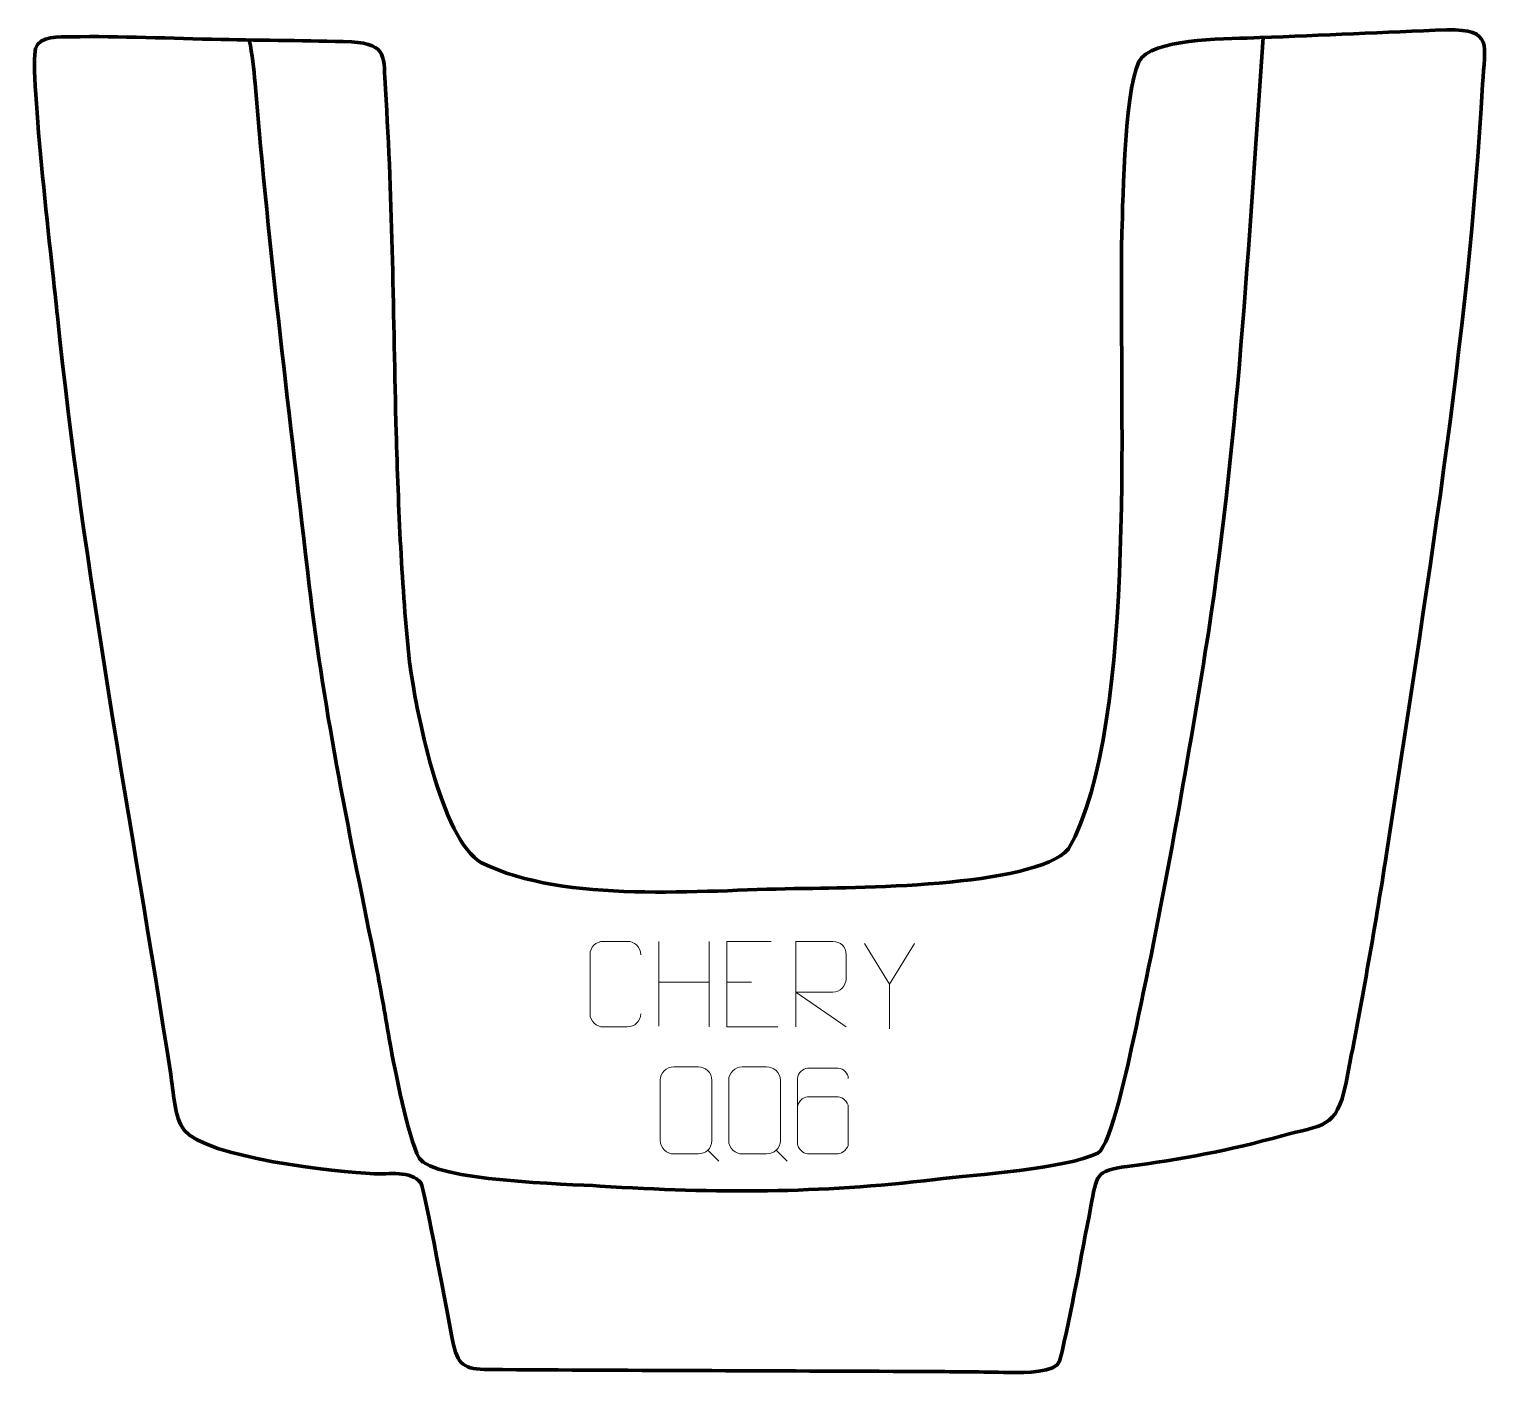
# Model space of a CAD drawing. Header units: millimetres. Extents: x 1309 to 1737, y 64 to 456.
import ezdxf

# ---------------------------------------------------------------- set-up
doc = ezdxf.new("R2010")
doc.units = ezdxf.units.MM
doc.header["$MEASUREMENT"] = 0
doc.layers.add('layer 2', color=7, linetype='Continuous')
doc.layers.add('layer 3', color=7, linetype='Continuous')

msp = doc.modelspace()

# ---------------------------------------------------------------- linework, layer by layer
at = {"layer": 'layer 2', "color": 142, "lineweight": 158}
msp.add_open_spline([(1669.4099, 453.5223), (1664.9681, 392.9718), (1662.0883, 334.2835), (1652.4749, 274.1201), (1652.4749, 274.1201), (1646.4778, 236.6509), (1639.5539, 198.1118), (1631.4799, 161.0482), (1631.4799, 161.0482), (1630.3492, 155.8284), (1624.9389, 129.8162), (1621.0888, 127.8438), (1621.0888, 127.8438), (1611.4636, 123.1942), (1585.498, 121.5347), (1573.588, 120.1109), (1573.588, 120.1109), (1539.1783, 116.072), (1510.1688, 116.0345), (1475.6958, 118.2136), (1475.6958, 118.2136), (1466.593, 118.789), (1427.178, 119.6702), (1422.9109, 126.3711), (1422.9109, 126.3711), (1419.5786, 132.9328), (1415.8764, 151.9907), (1414.4658, 159.7646), (1414.4658, 159.7646), (1413.099, 167.2975), (1411.8741, 174.8581), (1410.394, 182.3693), (1410.394, 182.3693), (1402.8301, 219.8525), (1395.2975, 255.411), (1390.863, 293.53), (1390.863, 293.53), (1385.1568, 342.3577), (1379.1178, 391.1209), (1375.0029, 440.1186), (1375.0029, 440.1186), (1374.6392, 444.4803), (1374.2024, 448.469), (1373.3365, 452.7706)], degree=3, knots=[0, 0, 0, 0, 0.08333333, 0.08333333, 0.08333333, 0.08333333, 0.16666667, 0.16666667, 0.16666667, 0.16666667, 0.25, 0.25, 0.25, 0.25, 0.33333333, 0.33333333, 0.33333333, 0.33333333, 0.41666667, 0.41666667, 0.41666667, 0.41666667, 0.5, 0.5, 0.5, 0.5, 0.58333333, 0.58333333, 0.58333333, 0.58333333, 0.66666667, 0.66666667, 0.66666667, 0.66666667, 0.75, 0.75, 0.75, 0.75, 0.83333333, 0.83333333, 0.83333333, 0.83333333, 1, 1, 1, 1], dxfattribs=at)
at = {"layer": 'layer 3', "color": 242, "lineweight": 158}
msp.add_open_spline([(1573.5347, 64.0603), (1530.0776, 64.2697), (1486.6201, 64.3675), (1443.1634, 64.638), (1443.1634, 64.638), (1436.1288, 64.6818), (1434.0654, 65.9421), (1432.6653, 73.191), (1432.6653, 73.191), (1431.529, 79.1025), (1424.5602, 117.1027), (1423.4078, 119.1401), (1423.4078, 119.1401), (1420.5264, 122.8728), (1413.9001, 121.5988), (1409.7049, 121.7881), (1409.7049, 121.7881), (1398.755, 122.359), (1360.8283, 126.4046), (1354.3239, 134.5561), (1354.3239, 134.5561), (1351.4794, 138.1208), (1351.1257, 146.0978), (1350.4097, 150.7825), (1350.4097, 150.7825), (1338.9308, 224.8327), (1324.9587, 297.5306), (1317.3146, 372.2274), (1317.3146, 372.2274), (1316.1333, 383.616), (1309.0988, 443.6636), (1310.9322, 450.2736), (1310.9322, 450.2736), (1311.9925, 454.0963), (1317.9343, 453.6253), (1321.2605, 453.7019), (1321.2605, 453.7019), (1335.5671, 453.992), (1350.6493, 453.1944), (1365.0577, 452.9254), (1365.0577, 452.9254), (1377.7356, 452.6934), (1390.4906, 452.6262), (1403.1554, 452.2541), (1403.1554, 452.2541), (1413.9494, 451.4844), (1412.4453, 448.0019), (1413.0705, 438.5035), (1413.0705, 438.5035), (1415.2298, 404.829), (1415.3481, 371.932), (1416.2281, 338.2988), (1416.2281, 338.2988), (1416.8622, 316.4027), (1417.7745, 292.9177), (1420.1541, 271.1851), (1420.1541, 271.1851), (1421.8864, 257.7254), (1429.21, 219.4199), (1441.1674, 212.5551), (1441.1674, 212.5551), (1465.8941, 200.5522), (1504.9885, 204.6007), (1532.3972, 205.0412), (1532.3972, 205.0412), (1548.636, 205.2928), (1602.3381, 205.2507), (1612.5662, 216.6321), (1612.5662, 216.6321), (1633.2678, 253.66), (1626.8964, 351.2522), (1628.132, 396.6314), (1628.132, 396.6314), (1628.3777, 405.551), (1628.9758, 442.4414), (1633.9102, 447.7087), (1633.9102, 447.7087), (1640.0531, 453.514), (1659.6406, 453.1083), (1668.3812, 453.4768), (1668.3812, 453.4768), (1686.6196, 454.2022), (1704.8002, 454.965), (1723.035, 455.7614), (1723.035, 455.7614), (1736.6762, 455.9064), (1734.0086, 451.3384), (1733.4416, 439.8491), (1733.4416, 439.8491), (1729.2774, 365.0145), (1716.5951, 289.3593), (1705.3943, 215.2309), (1705.3943, 215.2309), (1701.904, 192.8587), (1697.8689, 170.1664), (1693.4556, 147.957), (1693.4556, 147.957), (1690.8653, 134.9217), (1686.5537, 136.0685), (1674.9017, 132.8744), (1674.9017, 132.8744), (1659.6076, 128.682), (1645.4095, 125.9217), (1629.6786, 123.9524), (1629.6786, 123.9524), (1620.193, 122.7787), (1620.7398, 121.0267), (1619.0893, 112.3084), (1619.0893, 112.3084), (1615.9863, 96.961), (1613.7166, 82.4083), (1609.9359, 67.0853), (1609.9359, 67.0853), (1609.1153, 63.7593), (1598.9748, 63.7224), (1596.3895, 63.7745), (1596.3895, 63.7745), (1588.7874, 63.9277), (1581.1401, 63.9951), (1573.5347, 64.0603)], degree=3, knots=[0, 0, 0, 0, 0.03225806, 0.03225806, 0.03225806, 0.03225806, 0.06451613, 0.06451613, 0.06451613, 0.06451613, 0.09677419, 0.09677419, 0.09677419, 0.09677419, 0.12903226, 0.12903226, 0.12903226, 0.12903226, 0.16129032, 0.16129032, 0.16129032, 0.16129032, 0.19354839, 0.19354839, 0.19354839, 0.19354839, 0.22580645, 0.22580645, 0.22580645, 0.22580645, 0.25806452, 0.25806452, 0.25806452, 0.25806452, 0.29032258, 0.29032258, 0.29032258, 0.29032258, 0.32258065, 0.32258065, 0.32258065, 0.32258065, 0.35483871, 0.35483871, 0.35483871, 0.35483871, 0.38709677, 0.38709677, 0.38709677, 0.38709677, 0.41935484, 0.41935484, 0.41935484, 0.41935484, 0.4516129, 0.4516129, 0.4516129, 0.4516129, 0.48387097, 0.48387097, 0.48387097, 0.48387097, 0.51612903, 0.51612903, 0.51612903, 0.51612903, 0.5483871, 0.5483871, 0.5483871, 0.5483871, 0.58064516, 0.58064516, 0.58064516, 0.58064516, 0.61290323, 0.61290323, 0.61290323, 0.61290323, 0.64516129, 0.64516129, 0.64516129, 0.64516129, 0.67741935, 0.67741935, 0.67741935, 0.67741935, 0.70967742, 0.70967742, 0.70967742, 0.70967742, 0.74193548, 0.74193548, 0.74193548, 0.74193548, 0.77419355, 0.77419355, 0.77419355, 0.77419355, 0.80645161, 0.80645161, 0.80645161, 0.80645161, 0.83870968, 0.83870968, 0.83870968, 0.83870968, 0.87096774, 0.87096774, 0.87096774, 0.87096774, 0.90322581, 0.90322581, 0.90322581, 0.90322581, 0.93548387, 0.93548387, 0.93548387, 0.93548387, 1, 1, 1, 1], dxfattribs=at)
at = {"layer": 'layer 3', "color": 250, "lineweight": 9}
for points, knots in [([(1487.6617, 168.4973), (1487.5219, 166.1739), (1485.8447, 164.6943), (1483.697, 164.6835), (1483.697, 164.6835), (1481.3651, 164.6839), (1479.0332, 164.6839), (1476.7017, 164.6835), (1476.7017, 164.6835), (1474.7767, 164.5781), (1472.8046, 166.4626), (1472.8158, 168.4799), (1472.8158, 168.4799), (1472.8162, 174.25), (1472.8162, 180.0197), (1472.8158, 185.789), (1472.8158, 185.789), (1472.82, 187.9271), (1474.5667, 189.6463), (1476.7191, 189.6328), (1476.7191, 189.6328), (1479.0448, 189.6328), (1481.3709, 189.6328), (1483.697, 189.6328), (1483.697, 189.6328), (1485.6436, 189.6683), (1487.635, 188.1768), (1487.6617, 185.7392)], [0, 0, 0, 0, 0.125, 0.125, 0.125, 0.125, 0.25, 0.25, 0.25, 0.25, 0.375, 0.375, 0.375, 0.375, 0.5, 0.5, 0.5, 0.5, 0.625, 0.625, 0.625, 0.625, 0.75, 0.75, 0.75, 0.75, 1, 1, 1, 1]), ([(1525.6797, 189.6331), (1525.6797, 189.6331), (1512.8058, 189.6331), (1512.8058, 189.6331), (1512.8058, 189.6331), (1512.8058, 189.6331), (1512.8058, 164.6795), (1512.8058, 164.6795), (1512.8058, 164.6795), (1512.8058, 164.6795), (1527.6716, 164.6795), (1527.6716, 164.6795)], [0, 0, 0, 0, 0.25, 0.25, 0.25, 0.25, 0.5, 0.5, 0.5, 0.5, 1, 1, 1, 1]), ([(1532.9067, 164.6796), (1532.9067, 164.6796), (1532.9067, 189.6331), (1532.9067, 189.6331), (1532.9067, 189.6331), (1536.5015, 189.6331), (1540.097, 189.6331), (1543.6922, 189.6331), (1543.6922, 189.6331), (1546.0175, 189.5954), (1547.5748, 188.1054), (1547.5707, 185.739), (1547.5707, 185.739), (1547.5703, 183.7035), (1547.5703, 180.6441), (1547.5707, 178.6081), (1547.5707, 178.6081), (1547.5642, 176.7326), (1545.7519, 174.7908), (1543.7424, 174.7717), (1543.7424, 174.7717), (1543.7424, 174.7717), (1532.9067, 174.7717), (1532.9067, 174.7717), (1532.9067, 174.7717), (1532.9067, 174.7717), (1547.5614, 164.6796), (1547.5614, 164.6796)], [0, 0, 0, 0, 0.125, 0.125, 0.125, 0.125, 0.25, 0.25, 0.25, 0.25, 0.375, 0.375, 0.375, 0.375, 0.5, 0.5, 0.5, 0.5, 0.625, 0.625, 0.625, 0.625, 0.75, 0.75, 0.75, 0.75, 1, 1, 1, 1]), ([(1567.5612, 189.055), (1567.5612, 189.055), (1560.2388, 177.1563), (1560.2388, 177.1563), (1560.2388, 177.1563), (1560.2388, 177.1563), (1560.2395, 164.1014), (1560.2395, 164.1014)], [0, 0, 0, 0, 0.33333333, 0.33333333, 0.33333333, 0.33333333, 1, 1, 1, 1]), ([(1497.2851, 153.0004), (1499.6529, 153.0004), (1502.0209, 153.0004), (1504.3889, 153.0004), (1504.3889, 153.0004), (1506.3707, 153.0366), (1508.398, 151.5181), (1508.4251, 149.0365), (1508.4251, 149.0365), (1508.4248, 143.1859), (1508.4248, 137.335), (1508.4251, 131.4836), (1508.4251, 131.4836), (1508.2829, 129.1183), (1506.5754, 127.612), (1504.3889, 127.601), (1504.3889, 127.601), (1502.0149, 127.6015), (1499.6411, 127.6015), (1497.2676, 127.601), (1497.2676, 127.601), (1495.3077, 127.4938), (1493.2999, 129.4123), (1493.3114, 131.466), (1493.3114, 131.466), (1493.3117, 137.34), (1493.3117, 143.2138), (1493.3114, 149.0872), (1493.3114, 149.0872), (1493.3157, 151.2638), (1495.0939, 153.0141), (1497.2851, 153.0004)], [0, 0, 0, 0, 0.11111111, 0.11111111, 0.11111111, 0.11111111, 0.22222222, 0.22222222, 0.22222222, 0.22222222, 0.33333333, 0.33333333, 0.33333333, 0.33333333, 0.44444444, 0.44444444, 0.44444444, 0.44444444, 0.55555556, 0.55555556, 0.55555556, 0.55555556, 0.66666667, 0.66666667, 0.66666667, 0.66666667, 0.77777778, 0.77777778, 0.77777778, 0.77777778, 1, 1, 1, 1]), ([(1517.2851, 153.0004), (1519.6529, 153.0004), (1522.0209, 153.0004), (1524.3889, 153.0004), (1524.3889, 153.0004), (1526.3707, 153.0366), (1528.398, 151.5181), (1528.4251, 149.0365), (1528.4251, 149.0365), (1528.4248, 143.1859), (1528.4248, 137.335), (1528.4251, 131.4836), (1528.4251, 131.4836), (1528.2829, 129.1183), (1526.5754, 127.612), (1524.3889, 127.601), (1524.3889, 127.601), (1522.0149, 127.6015), (1519.6411, 127.6015), (1517.2676, 127.601), (1517.2676, 127.601), (1515.3077, 127.4938), (1513.2999, 129.4123), (1513.3114, 131.466), (1513.3114, 131.466), (1513.3117, 137.34), (1513.3117, 143.2138), (1513.3114, 149.0872), (1513.3114, 149.0872), (1513.3157, 151.2638), (1515.0939, 153.0141), (1517.2851, 153.0004)], [0, 0, 0, 0, 0.11111111, 0.11111111, 0.11111111, 0.11111111, 0.22222222, 0.22222222, 0.22222222, 0.22222222, 0.33333333, 0.33333333, 0.33333333, 0.33333333, 0.44444444, 0.44444444, 0.44444444, 0.44444444, 0.55555556, 0.55555556, 0.55555556, 0.55555556, 0.66666667, 0.66666667, 0.66666667, 0.66666667, 0.77777778, 0.77777778, 0.77777778, 0.77777778, 1, 1, 1, 1]), ([(1548.2336, 149.6346), (1548.2095, 150.9741), (1546.8533, 152.6273), (1545.2814, 152.593), (1545.2814, 152.593), (1542.2966, 152.5927), (1539.3114, 152.5927), (1536.326, 152.593), (1536.326, 152.593), (1535.1069, 152.6079), (1533.3787, 151.1703), (1533.3737, 149.6346), (1533.3737, 149.6346), (1533.374, 143.2741), (1533.374, 136.9133), (1533.3737, 130.5526), (1533.3737, 130.5526), (1533.3784, 129.3897), (1535.1069, 127.6186), (1536.326, 127.5942), (1536.326, 127.5942), (1539.3114, 127.5945), (1542.2966, 127.5945), (1545.2814, 127.5942), (1545.2814, 127.5942), (1546.5595, 127.638), (1548.2292, 129.2525), (1548.2336, 130.5526), (1548.2336, 130.5526), (1548.2336, 134.1359), (1548.2336, 137.719), (1548.2336, 141.3017), (1548.2336, 141.3017), (1548.1951, 142.7799), (1546.6124, 144.2128), (1545.2814, 144.2108), (1545.2814, 144.2108), (1542.2966, 144.2111), (1539.3114, 144.2111), (1536.326, 144.2108), (1536.326, 144.2108), (1534.9965, 144.2158), (1533.3535, 142.7085), (1533.3952, 141.28)], [0, 0, 0, 0, 0.08333333, 0.08333333, 0.08333333, 0.08333333, 0.16666667, 0.16666667, 0.16666667, 0.16666667, 0.25, 0.25, 0.25, 0.25, 0.33333333, 0.33333333, 0.33333333, 0.33333333, 0.41666667, 0.41666667, 0.41666667, 0.41666667, 0.5, 0.5, 0.5, 0.5, 0.58333333, 0.58333333, 0.58333333, 0.58333333, 0.66666667, 0.66666667, 0.66666667, 0.66666667, 0.75, 0.75, 0.75, 0.75, 0.83333333, 0.83333333, 0.83333333, 0.83333333, 1, 1, 1, 1])]:
    msp.add_open_spline(points, degree=3, knots=knots, dxfattribs=at)
for points in [[(1492.917, 189.6331), (1492.917, 189.6331), (1492.917, 164.8556), (1492.917, 164.8556)], [(1507.5603, 189.6331), (1507.5603, 189.6331), (1507.5603, 164.6796), (1507.5603, 164.6796)], [(1560.2388, 177.1563), (1560.2388, 177.1563), (1552.9179, 189.055), (1552.9179, 189.055)], [(1492.917, 177.7508), (1492.917, 177.7508), (1507.5603, 177.7512), (1507.5603, 177.7512)], [(1512.8058, 177.7534), (1512.8058, 177.7534), (1519.9739, 177.7534), (1519.9739, 177.7534)], [(1507.2152, 128.699), (1507.2152, 128.699), (1510.4254, 125.4921), (1510.4254, 125.4921)], [(1527.2152, 128.699), (1527.2152, 128.699), (1530.4254, 125.4921), (1530.4254, 125.4921)]]:
    msp.add_open_spline(points, degree=3, dxfattribs=at)

doc.saveas('drawing.dxf')
